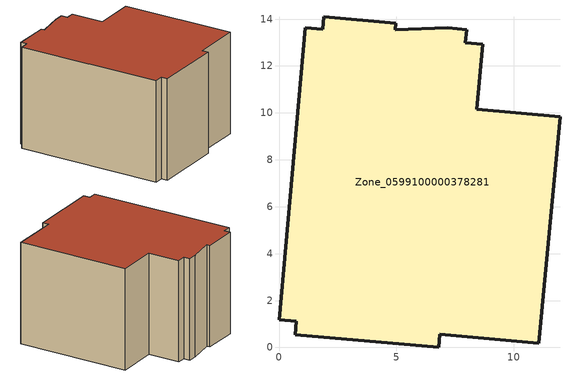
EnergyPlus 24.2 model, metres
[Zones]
Zone_0599100000378281
 floor ground (C_G): 8,13.56 7.95,13 8.69,12.93 8.43,10.16 11.98,9.83 11.08,0.17 6.86,0.55 6.81,0 0.69,0.55 0.74,1.11 0,1.18 1.13,13.63 1.86,13.56 1.91,14.11 4.97,13.83 4.95,13.54 7.19,13.63 z0
 wall outside (C_F): 8.43,10.16 8.69,12.93 7.95,13 8,13.56 7.19,13.63 4.95,13.54 4.97,13.83 1.91,14.11 1.86,13.56 1.13,13.63 0,1.18 0.74,1.11 0.69,0.55 6.81,0 6.86,0.55 11.08,0.17 11.98,9.83 8.43,10.16 z0:8.77
 roof outside (C_R): 4.97,13.83 1.91,14.11 1.86,13.56 1.13,13.63 0,1.18 0.74,1.11 0.69,0.55 6.81,0 6.86,0.55 11.08,0.17 11.98,9.83 8.43,10.16 8.69,12.93 7.95,13 8,13.56 7.19,13.63 4.95,13.54 z8.77
[BUILDING]
Pand.0599100000378281: North Axis=0; Terrain=City; Loads Convergence Tolerance Value=0.04; Temperature Convergence Tolerance Value=0.4; Solar Distribution=FullExterior; Maximum Number of Warmup Days=25; Minimum Number of Warmup Days=1
[Site:Location]
Rotterdam.The.Hague.AP_ZH_NLD Design_Conditions: Latitude=51.96; Longitude=4.45; Time Zone=1; Elevation=-4.5
[SITE:GROUNDTEMPERATURE:BUILDINGSURFACE]
18, 18, 18, 18, 18, 18, 18, 18, 18, 18, 18, 18
[MATERIAL] Thermal Absorptance=0.9; Solar Absorptance=0.7; Visible Absorptance=0.7
Name | Roughness | Thickness | Conductivity | Density | Specific Heat
G.D.1992-2005 | MediumSmooth | 0.15 | 0.06 | 540 | 1210
F.D.1992-2005 | Rough | 0.3 | 0.12 | 1920 | 840
R.D.1992-2005 | MediumRough | 0.2 | 0.08 | 1500 | 1000
[CONSTRUCTION]
C_G: G.D.1992-2005
C_F: F.D.1992-2005
C_R: R.D.1992-2005
[ZONE]
Zone_0599100000378281: Type=1; Multiplier=1; Ceiling Height=Autocalculate; Volume=Autocalculate; Floor Area=autocalculate; Part of Total Floor Area=Yes
[ZONEINFILTRATION:DESIGNFLOWRATE]
Infil_Zone_0599100000378281: Zone or ZoneList or Space or SpaceList=Zone_0599100000378281; Schedule=AlwaysOn; Design Flow Rate Calculation Method=Flow/Area; Flow Rate per Floor Area=0.0021; Constant Term Coefficient=1; Temperature Term Coefficient=0; Velocity Term Coefficient=0; Velocity Squared Term Coefficient=0
[HVACTEMPLATE:ZONE:IDEALLOADSAIRSYSTEM]
Zone_0599100000378281: Maximum Heating Supply Air Temperature=50; Minimum Cooling Supply Air Temperature=13; Maximum Heating Supply Air Humidity Ratio=0.0156; Minimum Cooling Supply Air Humidity Ratio=0.0077; Heating Limit=NoLimit; Cooling Limit=NoLimit; Dehumidification Control Type=ConstantSensibleHeatRatio; Cooling Sensible Heat Ratio=0.7; Dehumidification Setpoint=60; Humidification Control Type=None; Humidification Setpoint=30; Outdoor Air Method=None; Outdoor Air Flow Rate per Person=0.00944; Outdoor Air Flow Rate per Zone Floor Area=0; Outdoor Air Flow Rate per Zone=0; Demand Controlled Ventilation Type=None; Outdoor Air Economizer Type=NoEconomizer; Heat Recovery Type=None; Sensible Heat Recovery Effectiveness=0.7; Latent Heat Recovery Effectiveness=0.65
[ZONECONTROL:THERMOSTAT]
ThermostatControl_Zone_0599100000378281: Zone or ZoneList=Zone_0599100000378281; Control Type Schedule=DualSetpointControlType; Control 1=Thermostat_Zone_0599100000378281; Temperature Difference Between Cutout And Setpoint=0
[THERMOSTATSETPOINT:DUALSETPOINT]
Thermostat_Zone_0599100000378281: Heating Setpoint Temperature Schedule=HeatingSetpoint_Zone_0599100000378281; Cooling Setpoint Temperature Schedule=CoolingSetpoint_Zone_0599100000378281
[SCHEDULE:COMPACT]
HeatingSetpoint_Zone_0599100000378281: Through: 12/31, For: AllDays, Until: 24:00, 21
CoolingSetpoint_Zone_0599100000378281: Through: 12/31, For: AllDays, Until: 24:00, 24
DualSetpointControlType: Through: 12/31, For: AllDays, Until: 24:00, 4
AlwaysOn: Through: 12/31, For: AllDays, Until: 24:00, 1
